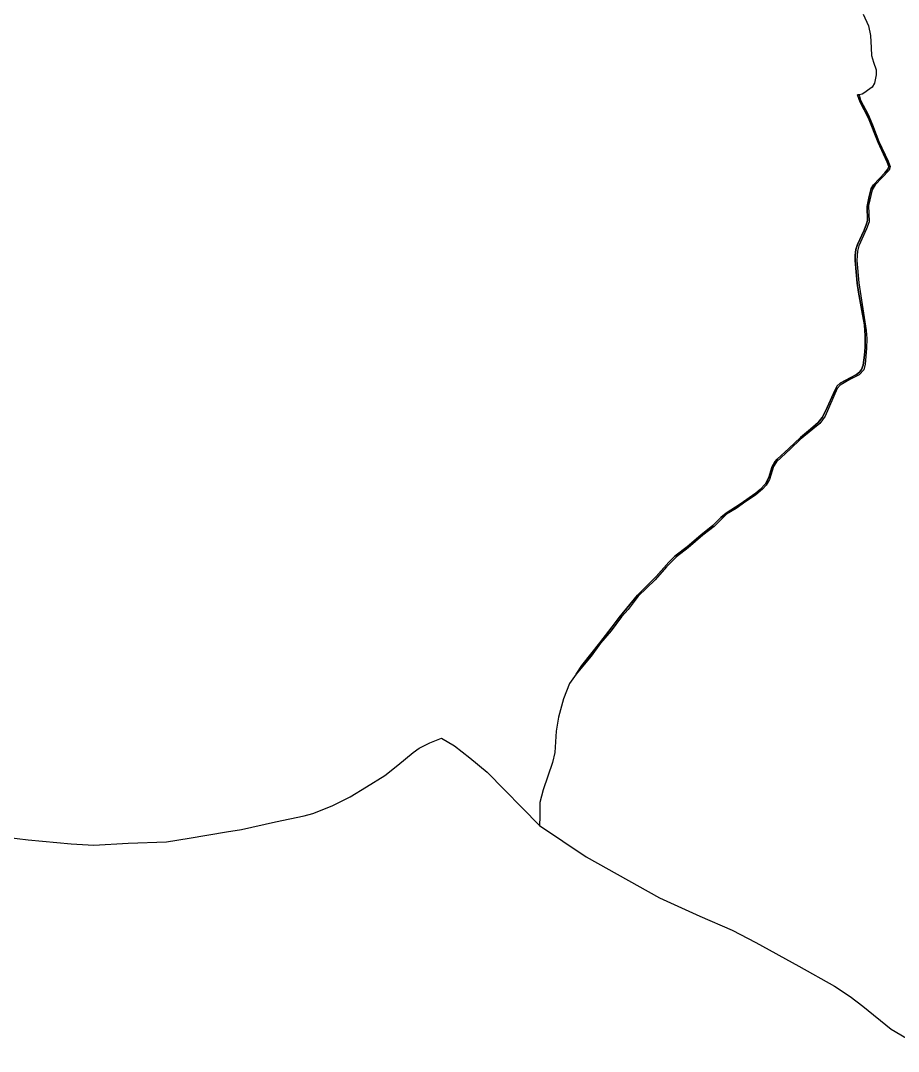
# Model space of a CAD drawing. Extents: x 1189447 to 1205702, y 6141591 to 6152844.
# Drawn here: x 1195462 to 1196329, y 6142475 to 6143493 of the extents above; entities that cross this region are included whole.
import ezdxf

# ---------------------------------------------------------------- set-up
doc = ezdxf.new("R2010")
doc.units = 0
doc.linetypes.add('CONTINU', pattern=[0])
for name, color, linetype in [('1LIEUDIT', 7, 'CONTINU'), ('1PARCELLE', 7, 'CONTINU'), ('1SECTION', 7, 'CONTINU'), ('1SUBDSECT', 7, 'CONTINU'), ('1TRONFLUV', 7, 'CONTINU')]:
    doc.layers.add(name, color=color, linetype=linetype)

msp = doc.modelspace()

# ---------------------------------------------------------------- linework, layer by layer
at = {"layer": '1LIEUDIT'}
msp.add_lwpolyline([(1196294.33, 6143499.68), (1196299.52, 6143488.1), (1196301.52, 6143478.61), (1196302.09, 6143466.45), (1196302.56, 6143458.61), (1196304.42, 6143452.18), (1196306.94, 6143444.63), (1196306.96, 6143439.57), (1196305.51, 6143431.47), (1196302.95, 6143427.32), (1196298.34, 6143424.07), (1196295.98, 6143422.1), (1196293.19, 6143420.61), (1196290.16, 6143419.92), (1196288.58, 6143419.8), (1196291.09, 6143412.72), (1196299.36, 6143396.72), (1196308.92, 6143372.75), (1196317.98, 6143353.38), (1196319.46, 6143349.21), (1196318.71, 6143346.55), (1196315.67, 6143342.77), (1196304.47, 6143330.99), (1196302.24, 6143327.21), (1196299.99, 6143319.44), (1196298.18, 6143309.46), (1196298.49, 6143295.75), (1196297.62, 6143292.36), (1196295.14, 6143286.28), (1196288.5, 6143271.92), (1196287.1, 6143267.2), (1196286.19, 6143261.05), (1196286.15, 6143256.11), (1196288.21, 6143233.84), (1196289.47, 6143224.98), (1196293.59, 6143203.09), (1196295.38, 6143192.77), (1196296.3, 6143181.69), (1196296.3, 6143170.28), (1196295.69, 6143162.72), (1196294.34, 6143152.85), (1196292.72, 6143148.5), (1196290.51, 6143145.81), (1196287.68, 6143143.45), (1196281.4, 6143140.42), (1196271.44, 6143134.84), (1196268.65, 6143132.27), (1196266.38, 6143128.29), (1196257.05, 6143107.41), (1196253.72, 6143101.13), (1196249.63, 6143095.97), (1196242.32, 6143089.69), (1196232.33, 6143081.44), (1196220.63, 6143070.43), (1196209.17, 6143059.9), (1196207.01, 6143057.35), (1196204.4, 6143052.61), (1196200.88, 6143041.86), (1196197.62, 6143035.44), (1196192.55, 6143030.01), (1196188.07, 6143026.28), (1196172.61, 6143015.31), (1196158.71, 6143006.64), (1196153.49, 6143002.24), (1196145.52, 6142994.23), (1196134.13, 6142985.04), (1196120.31, 6142973.34), (1196108.2, 6142964.08), (1196102.16, 6142958.16), (1196089.75, 6142944.09), (1196075.22, 6142929.62), (1196071.31, 6142925.55), (1196052.97, 6142903.39), (1196046.26, 6142894.29), (1196033.97, 6142878.46), (1196016.3, 6142855.85), (1196010.64, 6142847.31), (1196004.11, 6142838.24), (1195997.96, 6142823.17), (1195993.14, 6142805.03), (1195990.87, 6142791), (1195989.38, 6142769.9), (1195987.09, 6142760.01), (1195977.94, 6142733.01), (1195974.64, 6142720.77), (1195974.78, 6142706.93), (1195974.39, 6142698.05), (1196020.39, 6142667), (1196092.97, 6142626.34), (1196132.8, 6142608.39), (1196164.89, 6142594.65), (1196188.31, 6142582.23), (1196230.7, 6142558.81), (1196265.88, 6142539.1), (1196281.48, 6142528.86), (1196293.9, 6142519.52), (1196322, 6142496.74), (1196359.42, 6142474.71)], dxfattribs=at)
at = {"layer": '1PARCELLE'}
msp.add_lwpolyline([(1196294.33, 6143499.68), (1196299.52, 6143488.1), (1196301.52, 6143478.61), (1196302.09, 6143466.45), (1196302.56, 6143458.61), (1196304.42, 6143452.18), (1196306.94, 6143444.63), (1196306.96, 6143439.57), (1196305.51, 6143431.47), (1196302.95, 6143427.32), (1196298.34, 6143424.07), (1196295.98, 6143422.1), (1196293.19, 6143420.61), (1196290.16, 6143419.92), (1196291.71, 6143414.61), (1196299.12, 6143400.36), (1196303.4, 6143390.27), (1196309.84, 6143373.7), (1196318.93, 6143354.27), (1196320.77, 6143348.98), (1196319.97, 6143345.3), (1196306.23, 6143331.02), (1196303.11, 6143326.07), (1196299.57, 6143310.65), (1196299.99, 6143294.39), (1196297.55, 6143287.36), (1196289.86, 6143270.7), (1196288.69, 6143265.44), (1196288.06, 6143256.31), (1196289.84, 6143234.16), (1196297.13, 6143187.02), (1196297.78, 6143179.26), (1196297.63, 6143169.12), (1196296.16, 6143153.66), (1196294.84, 6143148.16), (1196290.1, 6143143.13), (1196280.88, 6143138.46), (1196271.41, 6143133.14), (1196268.66, 6143129.68), (1196256.61, 6143102.34), (1196251.25, 6143095.22), (1196244.56, 6143089.56), (1196231.95, 6143079.28), (1196222.29, 6143069.94), (1196208.45, 6143057.34), (1196205.59, 6143052.52), (1196201.66, 6143039.68), (1196198.26, 6143034.15), (1196194.82, 6143030.28), (1196187.86, 6143024.44), (1196178.25, 6143018.05), (1196168.82, 6143011.21), (1196159.16, 6143005.7), (1196147, 6142993.5), (1196135.87, 6142984.65), (1196128.36, 6142978.6), (1196121.44, 6142972.29), (1196109.68, 6142963.47), (1196100.02, 6142953.47), (1196088.55, 6142940.72), (1196072.01, 6142924.64), (1196062.01, 6142911.26), (1196055.54, 6142904.2), (1196045.17, 6142890.41), (1196034.75, 6142878.02), (1196025.58, 6142865.26), (1196016.74, 6142854.9), (1196010.64, 6142847.31), (1196004.11, 6142838.24), (1195997.96, 6142823.17), (1195993.14, 6142805.03), (1195990.87, 6142791), (1195989.38, 6142769.9), (1195987.09, 6142760.01), (1195977.94, 6142733.01), (1195974.64, 6142720.77), (1195974.78, 6142706.93), (1195974.39, 6142698.05), (1196020.39, 6142667), (1196092.97, 6142626.34), (1196132.8, 6142608.39), (1196164.89, 6142594.65), (1196188.31, 6142582.23), (1196230.7, 6142558.81), (1196265.88, 6142539.1), (1196281.48, 6142528.86), (1196293.9, 6142519.52), (1196322, 6142496.74), (1196359.42, 6142474.71)], dxfattribs=at)
at = {"layer": '1SECTION'}
msp.add_lwpolyline([(1195447.24, 6142686.52), (1195469, 6142683.8), (1195511.67, 6142679.64), (1195533.85, 6142678.59), (1195567.87, 6142680.56), (1195605.72, 6142681.92), (1195628.23, 6142685.29), (1195665.02, 6142691.63), (1195679.88, 6142693.92), (1195713.45, 6142701.61), (1195741.72, 6142707.44), (1195750.29, 6142709.79), (1195769.59, 6142717.32), (1195787.27, 6142726.35), (1195803.35, 6142735.99), (1195821.53, 6142747.39), (1195834.39, 6142757.67), (1195849.66, 6142769.96), (1195855.54, 6142774.23), (1195865.93, 6142779.66), (1195877.55, 6142784.12), (1195890.42, 6142776.63), (1195905.47, 6142764.91), (1195922.52, 6142750.56), (1195974.39, 6142698.05), (1196020.39, 6142667), (1196092.97, 6142626.34), (1196132.8, 6142608.39), (1196164.89, 6142594.65), (1196188.31, 6142582.23), (1196230.7, 6142558.81), (1196265.88, 6142539.1), (1196281.48, 6142528.86), (1196293.9, 6142519.52), (1196322, 6142496.74), (1196359.42, 6142474.71)], dxfattribs=at)
at = {"layer": '1SUBDSECT'}
msp.add_lwpolyline([(1196294.33, 6143499.68), (1196299.52, 6143488.1), (1196301.52, 6143478.61), (1196302.09, 6143466.45), (1196302.56, 6143458.61), (1196304.42, 6143452.18), (1196306.94, 6143444.63), (1196306.96, 6143439.57), (1196305.51, 6143431.47), (1196302.95, 6143427.32), (1196298.34, 6143424.07), (1196295.98, 6143422.1), (1196293.19, 6143420.61), (1196290.16, 6143419.92), (1196288.58, 6143419.8), (1196291.09, 6143412.72), (1196299.36, 6143396.72), (1196308.92, 6143372.75), (1196317.98, 6143353.38), (1196319.46, 6143349.21), (1196318.71, 6143346.55), (1196315.67, 6143342.77), (1196304.47, 6143330.99), (1196302.24, 6143327.21), (1196299.99, 6143319.44), (1196298.18, 6143309.46), (1196298.49, 6143295.75), (1196297.62, 6143292.36), (1196295.14, 6143286.28), (1196288.5, 6143271.92), (1196287.1, 6143267.2), (1196286.19, 6143261.05), (1196286.15, 6143256.11), (1196288.21, 6143233.84), (1196289.47, 6143224.98), (1196293.59, 6143203.09), (1196295.38, 6143192.77), (1196296.3, 6143181.69), (1196296.3, 6143170.28), (1196295.69, 6143162.72), (1196294.34, 6143152.85), (1196292.72, 6143148.5), (1196290.51, 6143145.81), (1196287.68, 6143143.45), (1196281.4, 6143140.42), (1196271.44, 6143134.84), (1196268.65, 6143132.27), (1196266.38, 6143128.29), (1196257.05, 6143107.41), (1196253.72, 6143101.13), (1196249.63, 6143095.97), (1196242.32, 6143089.69), (1196232.33, 6143081.44), (1196220.63, 6143070.43), (1196209.17, 6143059.9), (1196207.01, 6143057.35), (1196204.4, 6143052.61), (1196200.88, 6143041.86), (1196197.62, 6143035.44), (1196192.55, 6143030.01), (1196188.07, 6143026.28), (1196172.61, 6143015.31), (1196158.71, 6143006.64), (1196153.49, 6143002.24), (1196145.52, 6142994.23), (1196134.13, 6142985.04), (1196120.31, 6142973.34), (1196108.2, 6142964.08), (1196102.16, 6142958.16), (1196089.75, 6142944.09), (1196075.22, 6142929.62), (1196071.31, 6142925.55), (1196052.97, 6142903.39), (1196046.26, 6142894.29), (1196033.97, 6142878.46), (1196016.3, 6142855.85), (1196010.64, 6142847.31), (1196004.11, 6142838.24), (1195997.96, 6142823.17), (1195993.14, 6142805.03), (1195990.87, 6142791), (1195989.38, 6142769.9), (1195987.09, 6142760.01), (1195977.94, 6142733.01), (1195974.64, 6142720.77), (1195974.78, 6142706.93), (1195974.39, 6142698.05), (1196020.39, 6142667), (1196092.97, 6142626.34), (1196132.8, 6142608.39), (1196164.89, 6142594.65), (1196188.31, 6142582.23), (1196230.7, 6142558.81), (1196265.88, 6142539.1), (1196281.48, 6142528.86), (1196293.9, 6142519.52), (1196322, 6142496.74), (1196359.42, 6142474.71)], dxfattribs=at)
at = {"layer": '1TRONFLUV'}
msp.add_lwpolyline([(1196010.64, 6142847.31), (1196016.3, 6142855.85), (1196033.97, 6142878.46), (1196046.26, 6142894.29), (1196052.97, 6142903.39), (1196071.31, 6142925.55), (1196075.22, 6142929.62), (1196089.75, 6142944.09), (1196102.16, 6142958.16), (1196108.2, 6142964.08), (1196120.31, 6142973.34), (1196134.13, 6142985.04), (1196145.52, 6142994.23), (1196153.49, 6143002.24), (1196158.71, 6143006.64), (1196172.61, 6143015.31), (1196188.07, 6143026.28), (1196192.55, 6143030.01), (1196197.62, 6143035.44), (1196200.88, 6143041.86), (1196204.4, 6143052.61), (1196207.01, 6143057.35), (1196209.17, 6143059.9), (1196220.63, 6143070.43), (1196232.33, 6143081.44), (1196242.32, 6143089.69), (1196249.63, 6143095.97), (1196253.72, 6143101.13), (1196257.05, 6143107.41), (1196266.38, 6143128.29), (1196268.65, 6143132.27), (1196271.44, 6143134.84), (1196281.4, 6143140.42), (1196287.68, 6143143.45), (1196290.51, 6143145.81), (1196292.72, 6143148.5), (1196294.34, 6143152.85), (1196295.69, 6143162.72), (1196296.3, 6143170.28), (1196296.3, 6143181.69), (1196295.38, 6143192.77), (1196293.59, 6143203.09), (1196289.47, 6143224.98), (1196288.21, 6143233.84), (1196286.15, 6143256.11), (1196286.19, 6143261.05), (1196287.1, 6143267.2), (1196288.5, 6143271.92), (1196295.14, 6143286.28), (1196297.62, 6143292.36), (1196298.49, 6143295.75), (1196298.18, 6143309.46), (1196299.99, 6143319.44), (1196302.24, 6143327.21), (1196304.47, 6143330.99), (1196315.67, 6143342.77), (1196318.71, 6143346.55), (1196319.46, 6143349.21), (1196317.98, 6143353.38), (1196308.92, 6143372.75), (1196299.36, 6143396.72), (1196291.09, 6143412.72), (1196288.58, 6143419.8), (1196290.16, 6143419.92), (1196291.71, 6143414.61), (1196299.12, 6143400.36), (1196303.4, 6143390.27), (1196309.84, 6143373.7), (1196318.93, 6143354.27), (1196320.77, 6143348.98), (1196319.97, 6143345.3), (1196306.23, 6143331.02), (1196303.11, 6143326.07), (1196299.57, 6143310.65), (1196299.99, 6143294.39), (1196297.55, 6143287.36), (1196289.86, 6143270.7), (1196288.69, 6143265.44), (1196288.06, 6143256.31), (1196289.84, 6143234.16), (1196297.13, 6143187.02), (1196297.78, 6143179.26), (1196297.63, 6143169.12), (1196296.16, 6143153.66), (1196294.84, 6143148.16), (1196290.1, 6143143.13), (1196280.88, 6143138.46), (1196271.41, 6143133.14), (1196268.66, 6143129.68), (1196256.61, 6143102.34), (1196251.25, 6143095.22), (1196244.56, 6143089.56), (1196231.95, 6143079.28), (1196222.29, 6143069.94), (1196208.45, 6143057.34), (1196205.59, 6143052.52), (1196201.66, 6143039.68), (1196198.26, 6143034.15), (1196194.82, 6143030.28), (1196187.86, 6143024.44), (1196178.25, 6143018.05), (1196168.82, 6143011.21), (1196159.16, 6143005.7), (1196147, 6142993.5), (1196135.87, 6142984.65), (1196128.36, 6142978.6), (1196121.44, 6142972.29), (1196109.68, 6142963.47), (1196100.02, 6142953.47), (1196088.55, 6142940.72), (1196072.01, 6142924.64), (1196062.01, 6142911.26), (1196055.54, 6142904.2), (1196045.17, 6142890.41), (1196034.75, 6142878.02), (1196025.58, 6142865.26), (1196016.74, 6142854.9), (1196010.64, 6142847.31)], close=True, dxfattribs=at)

doc.saveas('drawing.dxf')
